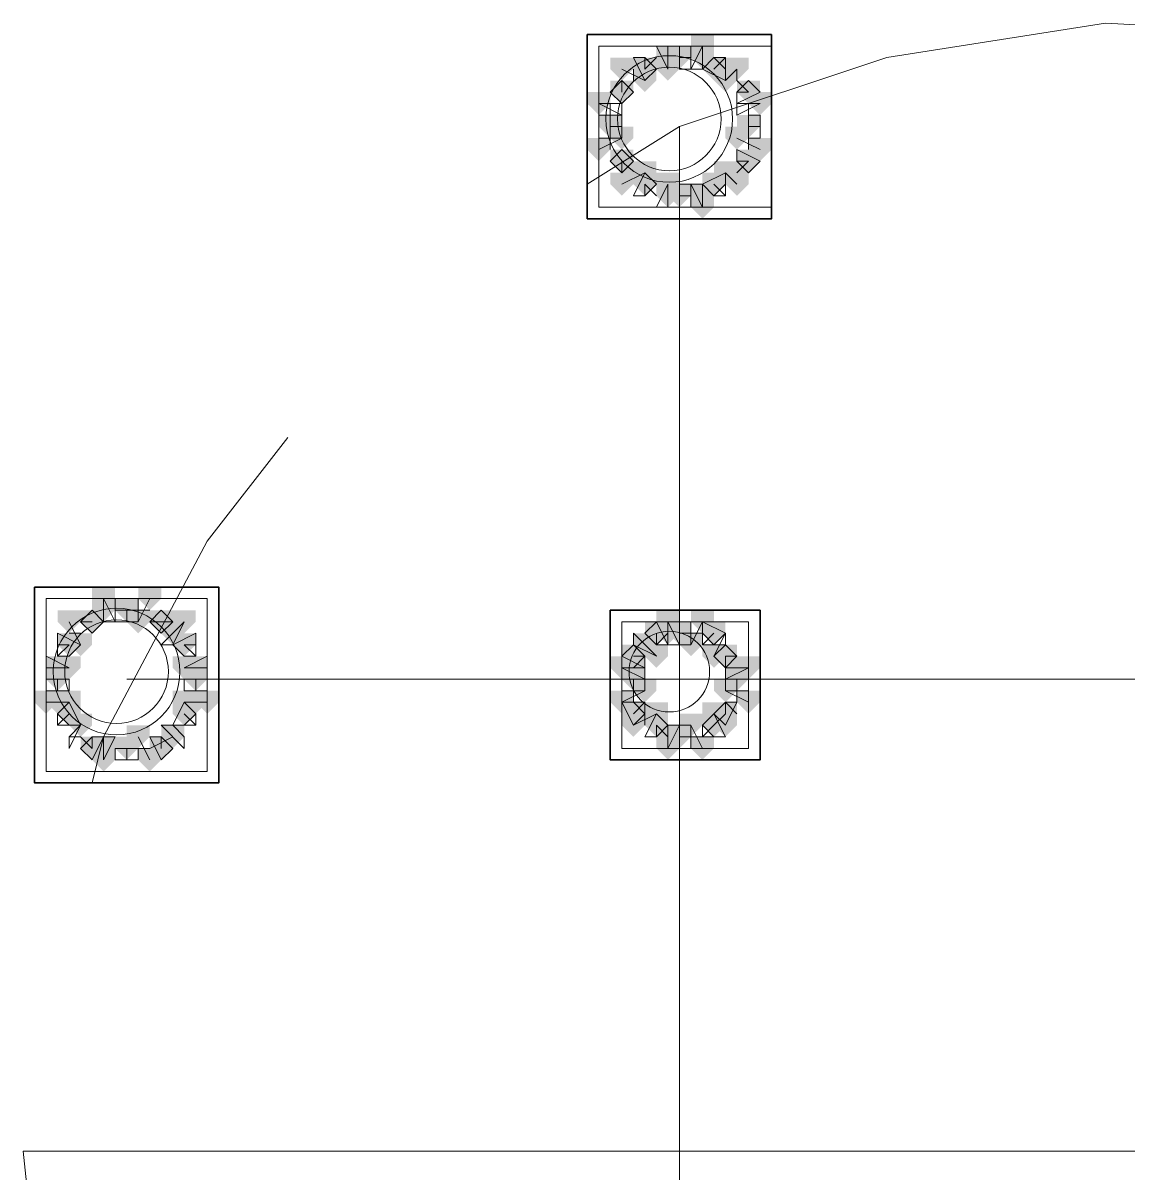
# Model space of a CAD drawing. Header units: millimetres. Extents: x 2315 to 4619, y 1334 to 1897.
# Drawn here: x 4054.02 to 4059.89, y 1554.59 to 1560.69 of the extents above; entities that cross this region are included whole.
import ezdxf

# ---------------------------------------------------------------- set-up
doc = ezdxf.new("R2010")
doc.units = ezdxf.units.MM
for name, color, linetype, true_color in [('PDF_10', 7, 'Continuous', 0x00b85c), ('PDF_AXIS', 7, 'Continuous', 0x00b85c), ('PDF_柱构件', 7, 'Continuous', 0x00b85c), ('PDF_转运站初步方案', 7, 'Continuous', 0x00b85c)]:
    doc.layers.add(name, color=color, linetype=linetype, true_color=true_color)
doc.layers.add('PDF_中心线层', color=1, linetype='Continuous')
doc.layers.add('PDF_粗实线层', color=7, linetype='Continuous')

msp = doc.modelspace()

# ---------------------------------------------------------------- hatches: boundary and pattern name
at = {"layer": 'PDF_10', "transparency": 33554559}
for points in [[(4057.5064, 1560.5703), (4057.4453, 1560.5703), (4057.4453, 1560.5093), (4057.5064, 1560.4482), (4057.5674, 1560.5093), (4057.5674, 1560.5703)], [(4057.5064, 1560.5703), (4057.4453, 1560.5703), (4057.4453, 1560.5093), (4057.5064, 1560.4482), (4057.5674, 1560.5093), (4057.5674, 1560.5703)], [(4057.3231, 1560.5093), (4057.262, 1560.5093), (4057.262, 1560.4482), (4057.3231, 1560.3871), (4057.3842, 1560.4482), (4057.3842, 1560.5093)], [(4057.3231, 1560.5093), (4057.262, 1560.5093), (4057.262, 1560.4482), (4057.3231, 1560.3871), (4057.3842, 1560.4482), (4057.3842, 1560.5093)], [(4057.6896, 1560.5093), (4057.6285, 1560.5093), (4057.6285, 1560.4482), (4057.6896, 1560.3871), (4057.7507, 1560.4482), (4057.7507, 1560.5093)], [(4057.6896, 1560.5093), (4057.6285, 1560.5093), (4057.6285, 1560.4482), (4057.6896, 1560.3871), (4057.7507, 1560.4482), (4057.7507, 1560.5093)], [(4057.201, 1560.3871), (4057.1399, 1560.3871), (4057.1399, 1560.326), (4057.201, 1560.2649), (4057.262, 1560.326), (4057.262, 1560.3871)], [(4057.201, 1560.3871), (4057.1399, 1560.3871), (4057.1399, 1560.326), (4057.201, 1560.2649), (4057.262, 1560.326), (4057.262, 1560.3871)], [(4057.201, 1560.3871), (4057.1399, 1560.3871), (4057.1399, 1560.326), (4057.201, 1560.2649), (4057.262, 1560.326), (4057.262, 1560.3871)], [(4057.8729, 1560.3871), (4057.8118, 1560.3871), (4057.8118, 1560.326), (4057.8729, 1560.2649), (4057.9339, 1560.326), (4057.9339, 1560.3871)], [(4057.8729, 1560.3871), (4057.8118, 1560.3871), (4057.8118, 1560.326), (4057.8729, 1560.2649), (4057.9339, 1560.326), (4057.9339, 1560.3871)], [(4057.1399, 1560.2039), (4057.0788, 1560.2039), (4057.0788, 1560.1428), (4057.1399, 1560.0817), (4057.201, 1560.1428), (4057.201, 1560.2039)], [(4057.1399, 1560.2039), (4057.0788, 1560.2039), (4057.0788, 1560.1428), (4057.1399, 1560.0817), (4057.201, 1560.1428), (4057.201, 1560.2039)], [(4057.8729, 1560.2039), (4057.8118, 1560.2039), (4057.8118, 1560.1428), (4057.8729, 1560.0817), (4057.9339, 1560.1428), (4057.9339, 1560.2039)], [(4057.8729, 1560.2039), (4057.8118, 1560.2039), (4057.8118, 1560.1428), (4057.8729, 1560.0817), (4057.9339, 1560.1428), (4057.9339, 1560.2039)], [(4057.201, 1560.0206), (4057.1399, 1560.0206), (4057.1399, 1559.9595), (4057.201, 1559.8985), (4057.262, 1559.9595), (4057.262, 1560.0206)], [(4057.201, 1560.0206), (4057.1399, 1560.0206), (4057.1399, 1559.9595), (4057.201, 1559.8985), (4057.262, 1559.9595), (4057.262, 1560.0206)], [(4057.201, 1560.0206), (4057.1399, 1560.0206), (4057.1399, 1559.9595), (4057.201, 1559.8985), (4057.262, 1559.9595), (4057.262, 1560.0206)], [(4057.8729, 1560.0206), (4057.8118, 1560.0206), (4057.8118, 1559.9595), (4057.8729, 1559.8985), (4057.9339, 1559.9595), (4057.9339, 1560.0206)], [(4057.8729, 1560.0206), (4057.8118, 1560.0206), (4057.8118, 1559.9595), (4057.8729, 1559.8985), (4057.9339, 1559.9595), (4057.9339, 1560.0206)], [(4057.3231, 1559.8985), (4057.262, 1559.8985), (4057.262, 1559.8374), (4057.3231, 1559.7763), (4057.3842, 1559.8374), (4057.3842, 1559.8985)], [(4057.3231, 1559.8985), (4057.262, 1559.8985), (4057.262, 1559.8374), (4057.3231, 1559.7763), (4057.3842, 1559.8374), (4057.3842, 1559.8985)], [(4057.6896, 1559.8985), (4057.6285, 1559.8985), (4057.6285, 1559.8374), (4057.6896, 1559.7763), (4057.7507, 1559.8374), (4057.7507, 1559.8985)], [(4057.6896, 1559.8985), (4057.6285, 1559.8985), (4057.6285, 1559.8374), (4057.6896, 1559.7763), (4057.7507, 1559.8374), (4057.7507, 1559.8985)], [(4057.5064, 1559.8374), (4057.4453, 1559.8374), (4057.4453, 1559.7763), (4057.5064, 1559.7152), (4057.5674, 1559.7763), (4057.5674, 1559.8374)], [(4057.5064, 1559.8374), (4057.4453, 1559.8374), (4057.4453, 1559.7763), (4057.5064, 1559.7152), (4057.5674, 1559.7763), (4057.5674, 1559.8374)], [(4054.5745, 1557.6385), (4054.5134, 1557.6385), (4054.5134, 1557.5774), (4054.5745, 1557.5163), (4054.6356, 1557.5774), (4054.6356, 1557.6385)], [(4054.5745, 1557.6385), (4054.5134, 1557.6385), (4054.5134, 1557.5774), (4054.5745, 1557.5163), (4054.6356, 1557.5774), (4054.6356, 1557.6385)], [(4054.3912, 1557.5774), (4054.3301, 1557.5774), (4054.3301, 1557.5163), (4054.3912, 1557.4552), (4054.4523, 1557.5163), (4054.4523, 1557.5774)], [(4054.3912, 1557.5774), (4054.3301, 1557.5774), (4054.3301, 1557.5163), (4054.3912, 1557.4552), (4054.4523, 1557.5163), (4054.4523, 1557.5774)], [(4054.3912, 1557.5774), (4054.3301, 1557.5774), (4054.3301, 1557.5163), (4054.3912, 1557.4552), (4054.4523, 1557.5163), (4054.4523, 1557.5774)], [(4054.7577, 1557.5774), (4054.6966, 1557.5774), (4054.6966, 1557.5163), (4054.7577, 1557.4552), (4054.8188, 1557.5163), (4054.8188, 1557.5774)], [(4054.7577, 1557.5774), (4054.6966, 1557.5774), (4054.6966, 1557.5163), (4054.7577, 1557.4552), (4054.8188, 1557.5163), (4054.8188, 1557.5774)], [(4054.7577, 1557.5774), (4054.6966, 1557.5774), (4054.6966, 1557.5163), (4054.7577, 1557.4552), (4054.8188, 1557.5163), (4054.8188, 1557.5774)], [(4057.3842, 1557.5163), (4057.3231, 1557.5163), (4057.3231, 1557.4552), (4057.3842, 1557.3941), (4057.4453, 1557.4552), (4057.4453, 1557.5163)], [(4057.3842, 1557.5163), (4057.3231, 1557.5163), (4057.3231, 1557.4552), (4057.3842, 1557.3941), (4057.4453, 1557.4552), (4057.4453, 1557.5163)], [(4057.5064, 1557.5163), (4057.4453, 1557.5163), (4057.4453, 1557.4552), (4057.5064, 1557.3941), (4057.5674, 1557.4552), (4057.5674, 1557.5163)], [(4057.5064, 1557.5163), (4057.4453, 1557.5163), (4057.4453, 1557.4552), (4057.5064, 1557.3941), (4057.5674, 1557.4552), (4057.5674, 1557.5163)], [(4057.6896, 1557.5163), (4057.6285, 1557.5163), (4057.6285, 1557.4552), (4057.6896, 1557.3941), (4057.7507, 1557.4552), (4057.7507, 1557.5163)], [(4057.6896, 1557.5163), (4057.6285, 1557.5163), (4057.6285, 1557.4552), (4057.6896, 1557.3941), (4057.7507, 1557.4552), (4057.7507, 1557.5163)], [(4054.2691, 1557.4552), (4054.208, 1557.4552), (4054.208, 1557.3941), (4054.2691, 1557.333), (4054.3301, 1557.3941), (4054.3301, 1557.4552)], [(4054.2691, 1557.4552), (4054.208, 1557.4552), (4054.208, 1557.3941), (4054.2691, 1557.333), (4054.3301, 1557.3941), (4054.3301, 1557.4552)], [(4054.8799, 1557.4552), (4054.8188, 1557.4552), (4054.8188, 1557.3941), (4054.8799, 1557.333), (4054.941, 1557.3941), (4054.941, 1557.4552)], [(4054.8799, 1557.4552), (4054.8188, 1557.4552), (4054.8188, 1557.3941), (4054.8799, 1557.333), (4054.941, 1557.3941), (4054.941, 1557.4552)], [(4057.262, 1557.3941), (4057.201, 1557.3941), (4057.201, 1557.333), (4057.262, 1557.272), (4057.3231, 1557.333), (4057.3231, 1557.3941)], [(4057.262, 1557.3941), (4057.201, 1557.3941), (4057.201, 1557.333), (4057.262, 1557.272), (4057.3231, 1557.333), (4057.3231, 1557.3941)], [(4057.7507, 1557.3941), (4057.6896, 1557.3941), (4057.6896, 1557.333), (4057.7507, 1557.272), (4057.8118, 1557.333), (4057.8118, 1557.3941)], [(4057.7507, 1557.3941), (4057.6896, 1557.3941), (4057.6896, 1557.333), (4057.7507, 1557.272), (4057.8118, 1557.333), (4057.8118, 1557.3941)], [(4054.208, 1557.272), (4054.1469, 1557.272), (4054.1469, 1557.2109), (4054.208, 1557.1498), (4054.2691, 1557.2109), (4054.2691, 1557.272)], [(4054.208, 1557.272), (4054.1469, 1557.272), (4054.1469, 1557.2109), (4054.208, 1557.1498), (4054.2691, 1557.2109), (4054.2691, 1557.272)], [(4054.941, 1557.272), (4054.8799, 1557.272), (4054.8799, 1557.2109), (4054.941, 1557.1498), (4055.002, 1557.2109), (4055.002, 1557.272)], [(4054.941, 1557.272), (4054.8799, 1557.272), (4054.8799, 1557.2109), (4054.941, 1557.1498), (4055.002, 1557.2109), (4055.002, 1557.272)], [(4054.941, 1557.272), (4054.8799, 1557.272), (4054.8799, 1557.2109), (4054.941, 1557.1498), (4055.002, 1557.2109), (4055.002, 1557.272)], [(4057.262, 1557.272), (4057.201, 1557.272), (4057.201, 1557.2109), (4057.262, 1557.1498), (4057.3231, 1557.2109), (4057.3231, 1557.272)], [(4057.262, 1557.272), (4057.201, 1557.272), (4057.201, 1557.2109), (4057.262, 1557.1498), (4057.3231, 1557.2109), (4057.3231, 1557.272)], [(4057.8118, 1557.272), (4057.7507, 1557.272), (4057.7507, 1557.2109), (4057.8118, 1557.1498), (4057.8729, 1557.2109), (4057.8729, 1557.272)], [(4057.8118, 1557.272), (4057.7507, 1557.272), (4057.7507, 1557.2109), (4057.8118, 1557.1498), (4057.8729, 1557.2109), (4057.8729, 1557.272)], [(4054.2691, 1557.0887), (4054.208, 1557.0887), (4054.208, 1557.0276), (4054.2691, 1556.9666), (4054.3301, 1557.0276), (4054.3301, 1557.0887)], [(4054.2691, 1557.0887), (4054.208, 1557.0887), (4054.208, 1557.0276), (4054.2691, 1556.9666), (4054.3301, 1557.0276), (4054.3301, 1557.0887)], [(4054.8799, 1557.0887), (4054.8188, 1557.0887), (4054.8188, 1557.0276), (4054.8799, 1556.9666), (4054.941, 1557.0276), (4054.941, 1557.0887)], [(4054.8799, 1557.0887), (4054.8188, 1557.0887), (4054.8188, 1557.0276), (4054.8799, 1556.9666), (4054.941, 1557.0276), (4054.941, 1557.0887)], [(4057.262, 1557.0887), (4057.201, 1557.0887), (4057.201, 1557.0276), (4057.262, 1556.9666), (4057.3231, 1557.0276), (4057.3231, 1557.0887)], [(4057.262, 1557.0887), (4057.201, 1557.0887), (4057.201, 1557.0276), (4057.262, 1556.9666), (4057.3231, 1557.0276), (4057.3231, 1557.0887)], [(4057.7507, 1557.0887), (4057.6896, 1557.0887), (4057.6896, 1557.0276), (4057.7507, 1556.9666), (4057.8118, 1557.0276), (4057.8118, 1557.0887)], [(4057.7507, 1557.0887), (4057.6896, 1557.0887), (4057.6896, 1557.0276), (4057.7507, 1556.9666), (4057.8118, 1557.0276), (4057.8118, 1557.0887)], [(4057.3842, 1557.0276), (4057.3231, 1557.0276), (4057.3231, 1556.9666), (4057.3842, 1556.9055), (4057.4453, 1556.9666), (4057.4453, 1557.0276)], [(4057.3842, 1557.0276), (4057.3231, 1557.0276), (4057.3231, 1556.9666), (4057.3842, 1556.9055), (4057.4453, 1556.9666), (4057.4453, 1557.0276)], [(4057.6896, 1557.0276), (4057.6285, 1557.0276), (4057.6285, 1556.9666), (4057.6896, 1556.9055), (4057.7507, 1556.9666), (4057.7507, 1557.0276)], [(4057.6896, 1557.0276), (4057.6285, 1557.0276), (4057.6285, 1556.9666), (4057.6896, 1556.9055), (4057.7507, 1556.9666), (4057.7507, 1557.0276)], [(4057.5064, 1556.9666), (4057.4453, 1556.9666), (4057.4453, 1556.9055), (4057.5064, 1556.8444), (4057.5674, 1556.9055), (4057.5674, 1556.9666)], [(4057.5064, 1556.9666), (4057.4453, 1556.9666), (4057.4453, 1556.9055), (4057.5064, 1556.8444), (4057.5674, 1556.9055), (4057.5674, 1556.9666)], [(4054.3912, 1556.9055), (4054.3301, 1556.9055), (4054.3301, 1556.8444), (4054.3912, 1556.7833), (4054.4523, 1556.8444), (4054.4523, 1556.9055)], [(4054.3912, 1556.9055), (4054.3301, 1556.9055), (4054.3301, 1556.8444), (4054.3912, 1556.7833), (4054.4523, 1556.8444), (4054.4523, 1556.9055)], [(4054.5745, 1556.9055), (4054.5134, 1556.9055), (4054.5134, 1556.8444), (4054.5745, 1556.7833), (4054.6356, 1556.8444), (4054.6356, 1556.9055)], [(4054.5745, 1556.9055), (4054.5134, 1556.9055), (4054.5134, 1556.8444), (4054.5745, 1556.7833), (4054.6356, 1556.8444), (4054.6356, 1556.9055)], [(4054.7577, 1556.9055), (4054.6966, 1556.9055), (4054.6966, 1556.8444), (4054.7577, 1556.7833), (4054.8188, 1556.8444), (4054.8188, 1556.9055)], [(4054.7577, 1556.9055), (4054.6966, 1556.9055), (4054.6966, 1556.8444), (4054.7577, 1556.7833), (4054.8188, 1556.8444), (4054.8188, 1556.9055)]]:
    msp.add_hatch(color=256, dxfattribs=at).paths.add_polyline_path(points)
at = {"layer": 'PDF_柱构件', "transparency": 33554559}
for points in [[(4057.6285, 1560.6314), (4057.5674, 1560.6314), (4057.5674, 1560.5703), (4057.6285, 1560.5093), (4057.6896, 1560.5703), (4057.6896, 1560.6314)], [(4057.4453, 1560.5703), (4057.3842, 1560.5703), (4057.3842, 1560.5093), (4057.4453, 1560.4482), (4057.5064, 1560.5093), (4057.5064, 1560.5703)], [(4057.6285, 1560.5703), (4057.5674, 1560.5703), (4057.5674, 1560.5093), (4057.6285, 1560.4482), (4057.6896, 1560.5093), (4057.6896, 1560.5703)], [(4057.201, 1560.5093), (4057.1399, 1560.5093), (4057.1399, 1560.4482), (4057.201, 1560.3871), (4057.262, 1560.4482), (4057.262, 1560.5093)], [(4057.4453, 1560.5093), (4057.3842, 1560.5093), (4057.3842, 1560.4482), (4057.4453, 1560.3871), (4057.5064, 1560.4482), (4057.5064, 1560.5093)], [(4057.8118, 1560.5093), (4057.7507, 1560.5093), (4057.7507, 1560.4482), (4057.8118, 1560.3871), (4057.8729, 1560.4482), (4057.8729, 1560.5093)], [(4057.3231, 1560.4482), (4057.262, 1560.4482), (4057.262, 1560.3871), (4057.3231, 1560.326), (4057.3842, 1560.3871), (4057.3842, 1560.4482)], [(4057.7507, 1560.4482), (4057.6896, 1560.4482), (4057.6896, 1560.3871), (4057.7507, 1560.326), (4057.8118, 1560.3871), (4057.8118, 1560.4482)], [(4057.0788, 1560.326), (4057.0177, 1560.326), (4057.0177, 1560.2649), (4057.0788, 1560.2039), (4057.1399, 1560.2649), (4057.1399, 1560.326)], [(4057.9339, 1560.326), (4057.8729, 1560.326), (4057.8729, 1560.2649), (4057.9339, 1560.2039), (4057.995, 1560.2649), (4057.995, 1560.326)], [(4057.201, 1560.1428), (4057.1399, 1560.1428), (4057.1399, 1560.0817), (4057.201, 1560.0206), (4057.262, 1560.0817), (4057.262, 1560.1428)], [(4057.8118, 1560.1428), (4057.7507, 1560.1428), (4057.7507, 1560.0817), (4057.8118, 1560.0206), (4057.8729, 1560.0817), (4057.8729, 1560.1428)], [(4057.0788, 1560.0817), (4057.0177, 1560.0817), (4057.0177, 1560.0206), (4057.0788, 1559.9595), (4057.1399, 1560.0206), (4057.1399, 1560.0817)], [(4057.9339, 1560.0817), (4057.8729, 1560.0817), (4057.8729, 1560.0206), (4057.9339, 1559.9595), (4057.995, 1560.0206), (4057.995, 1560.0817)], [(4057.262, 1559.9595), (4057.201, 1559.9595), (4057.201, 1559.8985), (4057.262, 1559.8374), (4057.3231, 1559.8985), (4057.3231, 1559.9595)], [(4057.3231, 1559.9595), (4057.262, 1559.9595), (4057.262, 1559.8985), (4057.3231, 1559.8374), (4057.3842, 1559.8985), (4057.3842, 1559.9595)], [(4057.7507, 1559.9595), (4057.6896, 1559.9595), (4057.6896, 1559.8985), (4057.7507, 1559.8374), (4057.8118, 1559.8985), (4057.8118, 1559.9595)], [(4057.8118, 1559.9595), (4057.7507, 1559.9595), (4057.7507, 1559.8985), (4057.8118, 1559.8374), (4057.8729, 1559.8985), (4057.8729, 1559.9595)], [(4057.201, 1559.8985), (4057.1399, 1559.8985), (4057.1399, 1559.8374), (4057.201, 1559.7763), (4057.262, 1559.8374), (4057.262, 1559.8985)], [(4057.4453, 1559.8985), (4057.3842, 1559.8985), (4057.3842, 1559.8374), (4057.4453, 1559.7763), (4057.5064, 1559.8374), (4057.5064, 1559.8985)], [(4057.8118, 1559.8985), (4057.7507, 1559.8985), (4057.7507, 1559.8374), (4057.8118, 1559.7763), (4057.8729, 1559.8374), (4057.8729, 1559.8985)], [(4057.4453, 1559.8374), (4057.3842, 1559.8374), (4057.3842, 1559.7763), (4057.4453, 1559.7152), (4057.5064, 1559.7763), (4057.5064, 1559.8374)], [(4057.6285, 1559.8374), (4057.5674, 1559.8374), (4057.5674, 1559.7763), (4057.6285, 1559.7152), (4057.6896, 1559.7763), (4057.6896, 1559.8374)], [(4057.6285, 1559.7763), (4057.5674, 1559.7763), (4057.5674, 1559.7152), (4057.6285, 1559.6541), (4057.6896, 1559.7152), (4057.6896, 1559.7763)], [(4054.4523, 1557.6995), (4054.3912, 1557.6995), (4054.3912, 1557.6385), (4054.4523, 1557.5774), (4054.5134, 1557.6385), (4054.5134, 1557.6995)], [(4054.6966, 1557.6995), (4054.6356, 1557.6995), (4054.6356, 1557.6385), (4054.6966, 1557.5774), (4054.7577, 1557.6385), (4054.7577, 1557.6995)], [(4054.4523, 1557.6385), (4054.3912, 1557.6385), (4054.3912, 1557.5774), (4054.4523, 1557.5163), (4054.5134, 1557.5774), (4054.5134, 1557.6385)], [(4054.2691, 1557.5774), (4054.208, 1557.5774), (4054.208, 1557.5163), (4054.2691, 1557.4552), (4054.3301, 1557.5163), (4054.3301, 1557.5774)], [(4054.6356, 1557.5774), (4054.5745, 1557.5774), (4054.5745, 1557.5163), (4054.6356, 1557.4552), (4054.6966, 1557.5163), (4054.6966, 1557.5774)], [(4054.8799, 1557.5774), (4054.8188, 1557.5774), (4054.8188, 1557.5163), (4054.8799, 1557.4552), (4054.941, 1557.5163), (4054.941, 1557.5774)], [(4057.4453, 1557.5774), (4057.3842, 1557.5774), (4057.3842, 1557.5163), (4057.4453, 1557.4552), (4057.5064, 1557.5163), (4057.5064, 1557.5774)], [(4057.6285, 1557.5774), (4057.5674, 1557.5774), (4057.5674, 1557.5163), (4057.6285, 1557.4552), (4057.6896, 1557.5163), (4057.6896, 1557.5774)], [(4054.8188, 1557.5163), (4054.7577, 1557.5163), (4054.7577, 1557.4552), (4054.8188, 1557.3941), (4054.8799, 1557.4552), (4054.8799, 1557.5163)], [(4057.4453, 1557.5163), (4057.3842, 1557.5163), (4057.3842, 1557.4552), (4057.4453, 1557.3941), (4057.5064, 1557.4552), (4057.5064, 1557.5163)], [(4054.3301, 1557.4552), (4054.2691, 1557.4552), (4054.2691, 1557.3941), (4054.3301, 1557.333), (4054.3912, 1557.3941), (4054.3912, 1557.4552)], [(4057.3231, 1557.4552), (4057.262, 1557.4552), (4057.262, 1557.3941), (4057.3231, 1557.333), (4057.3842, 1557.3941), (4057.3842, 1557.4552)], [(4057.5674, 1557.4552), (4057.5064, 1557.4552), (4057.5064, 1557.3941), (4057.5674, 1557.333), (4057.6285, 1557.3941), (4057.6285, 1557.4552)], [(4057.3842, 1557.3941), (4057.3231, 1557.3941), (4057.3231, 1557.333), (4057.3842, 1557.272), (4057.4453, 1557.333), (4057.4453, 1557.3941)], [(4057.6896, 1557.3941), (4057.6285, 1557.3941), (4057.6285, 1557.333), (4057.6896, 1557.272), (4057.7507, 1557.333), (4057.7507, 1557.3941)], [(4054.208, 1557.333), (4054.1469, 1557.333), (4054.1469, 1557.272), (4054.208, 1557.2109), (4054.2691, 1557.272), (4054.2691, 1557.333)], [(4054.2691, 1557.333), (4054.208, 1557.333), (4054.208, 1557.272), (4054.2691, 1557.2109), (4054.3301, 1557.272), (4054.3301, 1557.333)], [(4054.8799, 1557.333), (4054.8188, 1557.333), (4054.8188, 1557.272), (4054.8799, 1557.2109), (4054.941, 1557.272), (4054.941, 1557.333)], [(4054.941, 1557.333), (4054.8799, 1557.333), (4054.8799, 1557.272), (4054.941, 1557.2109), (4055.002, 1557.272), (4055.002, 1557.333)], [(4057.201, 1557.333), (4057.1399, 1557.333), (4057.1399, 1557.272), (4057.201, 1557.2109), (4057.262, 1557.272), (4057.262, 1557.333)], [(4057.262, 1557.333), (4057.201, 1557.333), (4057.201, 1557.272), (4057.262, 1557.2109), (4057.3231, 1557.272), (4057.3231, 1557.333)], [(4057.8118, 1557.333), (4057.7507, 1557.333), (4057.7507, 1557.272), (4057.8118, 1557.2109), (4057.8729, 1557.272), (4057.8729, 1557.333)], [(4057.8729, 1557.333), (4057.8118, 1557.333), (4057.8118, 1557.272), (4057.8729, 1557.2109), (4057.9339, 1557.272), (4057.9339, 1557.333)], [(4057.3231, 1557.2109), (4057.262, 1557.2109), (4057.262, 1557.1498), (4057.3231, 1557.0887), (4057.3842, 1557.1498), (4057.3842, 1557.2109)], [(4057.7507, 1557.2109), (4057.6896, 1557.2109), (4057.6896, 1557.1498), (4057.7507, 1557.0887), (4057.8118, 1557.1498), (4057.8118, 1557.2109)], [(4054.1469, 1557.1498), (4054.0858, 1557.1498), (4054.0858, 1557.0887), (4054.1469, 1557.0276), (4054.208, 1557.0887), (4054.208, 1557.1498)], [(4054.208, 1557.1498), (4054.1469, 1557.1498), (4054.1469, 1557.0887), (4054.208, 1557.0276), (4054.2691, 1557.0887), (4054.2691, 1557.1498)], [(4054.2691, 1557.1498), (4054.208, 1557.1498), (4054.208, 1557.0887), (4054.2691, 1557.0276), (4054.3301, 1557.0887), (4054.3301, 1557.1498)], [(4054.8799, 1557.1498), (4054.8188, 1557.1498), (4054.8188, 1557.0887), (4054.8799, 1557.0276), (4054.941, 1557.0887), (4054.941, 1557.1498)], [(4054.941, 1557.1498), (4054.8799, 1557.1498), (4054.8799, 1557.0887), (4054.941, 1557.0276), (4055.002, 1557.0887), (4055.002, 1557.1498)], [(4055.002, 1557.1498), (4054.941, 1557.1498), (4054.941, 1557.0887), (4055.002, 1557.0276), (4055.0631, 1557.0887), (4055.0631, 1557.1498)], [(4057.201, 1557.1498), (4057.1399, 1557.1498), (4057.1399, 1557.0887), (4057.201, 1557.0276), (4057.262, 1557.0887), (4057.262, 1557.1498)], [(4057.8729, 1557.1498), (4057.8118, 1557.1498), (4057.8118, 1557.0887), (4057.8729, 1557.0276), (4057.9339, 1557.0887), (4057.9339, 1557.1498)], [(4057.3842, 1557.0887), (4057.3231, 1557.0887), (4057.3231, 1557.0276), (4057.3842, 1556.9666), (4057.4453, 1557.0276), (4057.4453, 1557.0887)], [(4057.6896, 1557.0887), (4057.6285, 1557.0887), (4057.6285, 1557.0276), (4057.6896, 1556.9666), (4057.7507, 1557.0276), (4057.7507, 1557.0887)], [(4054.3301, 1557.0276), (4054.2691, 1557.0276), (4054.2691, 1556.9666), (4054.3301, 1556.9055), (4054.3912, 1556.9666), (4054.3912, 1557.0276)], [(4057.262, 1557.0276), (4057.201, 1557.0276), (4057.201, 1556.9666), (4057.262, 1556.9055), (4057.3231, 1556.9666), (4057.3231, 1557.0276)], [(4057.5674, 1557.0276), (4057.5064, 1557.0276), (4057.5064, 1556.9666), (4057.5674, 1556.9055), (4057.6285, 1556.9666), (4057.6285, 1557.0276)], [(4057.7507, 1557.0276), (4057.6896, 1557.0276), (4057.6896, 1556.9666), (4057.7507, 1556.9055), (4057.8118, 1556.9666), (4057.8118, 1557.0276)], [(4054.6356, 1556.9666), (4054.5745, 1556.9666), (4054.5745, 1556.9055), (4054.6356, 1556.8444), (4054.6966, 1556.9055), (4054.6966, 1556.9666)], [(4054.8188, 1556.9666), (4054.7577, 1556.9666), (4054.7577, 1556.9055), (4054.8188, 1556.8444), (4054.8799, 1556.9055), (4054.8799, 1556.9666)], [(4057.4453, 1556.9666), (4057.3842, 1556.9666), (4057.3842, 1556.9055), (4057.4453, 1556.8444), (4057.5064, 1556.9055), (4057.5064, 1556.9666)], [(4054.4523, 1556.9055), (4054.3912, 1556.9055), (4054.3912, 1556.8444), (4054.4523, 1556.7833), (4054.5134, 1556.8444), (4054.5134, 1556.9055)], [(4057.4453, 1556.9055), (4057.3842, 1556.9055), (4057.3842, 1556.8444), (4057.4453, 1556.7833), (4057.5064, 1556.8444), (4057.5064, 1556.9055)], [(4057.6285, 1556.9055), (4057.5674, 1556.9055), (4057.5674, 1556.8444), (4057.6285, 1556.7833), (4057.6896, 1556.8444), (4057.6896, 1556.9055)], [(4054.4523, 1556.8444), (4054.3912, 1556.8444), (4054.3912, 1556.7833), (4054.4523, 1556.7222), (4054.5134, 1556.7833), (4054.5134, 1556.8444)], [(4054.6966, 1556.8444), (4054.6356, 1556.8444), (4054.6356, 1556.7833), (4054.6966, 1556.7222), (4054.7577, 1556.7833), (4054.7577, 1556.8444)]]:
    msp.add_hatch(color=256, dxfattribs=at).paths.add_polyline_path(points)
at = {"layer": 'PDF_转运站初步方案', "transparency": 33554559}
for points in [[(4057.5064, 1560.5703), (4057.4453, 1560.5703), (4057.4453, 1560.5093), (4057.5064, 1560.4482), (4057.5674, 1560.5093), (4057.5674, 1560.5703)], [(4057.5064, 1560.5703), (4057.4453, 1560.5703), (4057.4453, 1560.5093), (4057.5064, 1560.4482), (4057.5674, 1560.5093), (4057.5674, 1560.5703)], [(4057.3231, 1560.5093), (4057.262, 1560.5093), (4057.262, 1560.4482), (4057.3231, 1560.3871), (4057.3842, 1560.4482), (4057.3842, 1560.5093)], [(4057.3231, 1560.5093), (4057.262, 1560.5093), (4057.262, 1560.4482), (4057.3231, 1560.3871), (4057.3842, 1560.4482), (4057.3842, 1560.5093)], [(4057.6896, 1560.5093), (4057.6285, 1560.5093), (4057.6285, 1560.4482), (4057.6896, 1560.3871), (4057.7507, 1560.4482), (4057.7507, 1560.5093)], [(4057.6896, 1560.5093), (4057.6285, 1560.5093), (4057.6285, 1560.4482), (4057.6896, 1560.3871), (4057.7507, 1560.4482), (4057.7507, 1560.5093)], [(4057.201, 1560.3871), (4057.1399, 1560.3871), (4057.1399, 1560.326), (4057.201, 1560.2649), (4057.262, 1560.326), (4057.262, 1560.3871)], [(4057.201, 1560.3871), (4057.1399, 1560.3871), (4057.1399, 1560.326), (4057.201, 1560.2649), (4057.262, 1560.326), (4057.262, 1560.3871)], [(4057.8729, 1560.3871), (4057.8118, 1560.3871), (4057.8118, 1560.326), (4057.8729, 1560.2649), (4057.9339, 1560.326), (4057.9339, 1560.3871)], [(4057.8729, 1560.3871), (4057.8118, 1560.3871), (4057.8118, 1560.326), (4057.8729, 1560.2649), (4057.9339, 1560.326), (4057.9339, 1560.3871)], [(4057.1399, 1560.2039), (4057.0788, 1560.2039), (4057.0788, 1560.1428), (4057.1399, 1560.0817), (4057.201, 1560.1428), (4057.201, 1560.2039)], [(4057.1399, 1560.2039), (4057.0788, 1560.2039), (4057.0788, 1560.1428), (4057.1399, 1560.0817), (4057.201, 1560.1428), (4057.201, 1560.2039)], [(4057.8729, 1560.2039), (4057.8118, 1560.2039), (4057.8118, 1560.1428), (4057.8729, 1560.0817), (4057.9339, 1560.1428), (4057.9339, 1560.2039)], [(4057.8729, 1560.2039), (4057.8118, 1560.2039), (4057.8118, 1560.1428), (4057.8729, 1560.0817), (4057.9339, 1560.1428), (4057.9339, 1560.2039)], [(4057.201, 1560.0206), (4057.1399, 1560.0206), (4057.1399, 1559.9595), (4057.201, 1559.8985), (4057.262, 1559.9595), (4057.262, 1560.0206)], [(4057.201, 1560.0206), (4057.1399, 1560.0206), (4057.1399, 1559.9595), (4057.201, 1559.8985), (4057.262, 1559.9595), (4057.262, 1560.0206)], [(4057.8729, 1560.0206), (4057.8118, 1560.0206), (4057.8118, 1559.9595), (4057.8729, 1559.8985), (4057.9339, 1559.9595), (4057.9339, 1560.0206)], [(4057.8729, 1560.0206), (4057.8118, 1560.0206), (4057.8118, 1559.9595), (4057.8729, 1559.8985), (4057.9339, 1559.9595), (4057.9339, 1560.0206)], [(4057.3231, 1559.8985), (4057.262, 1559.8985), (4057.262, 1559.8374), (4057.3231, 1559.7763), (4057.3842, 1559.8374), (4057.3842, 1559.8985)], [(4057.3231, 1559.8985), (4057.262, 1559.8985), (4057.262, 1559.8374), (4057.3231, 1559.7763), (4057.3842, 1559.8374), (4057.3842, 1559.8985)], [(4057.6896, 1559.8985), (4057.6285, 1559.8985), (4057.6285, 1559.8374), (4057.6896, 1559.7763), (4057.7507, 1559.8374), (4057.7507, 1559.8985)], [(4057.6896, 1559.8985), (4057.6285, 1559.8985), (4057.6285, 1559.8374), (4057.6896, 1559.7763), (4057.7507, 1559.8374), (4057.7507, 1559.8985)], [(4057.5064, 1559.8374), (4057.4453, 1559.8374), (4057.4453, 1559.7763), (4057.5064, 1559.7152), (4057.5674, 1559.7763), (4057.5674, 1559.8374)], [(4057.5064, 1559.8374), (4057.4453, 1559.8374), (4057.4453, 1559.7763), (4057.5064, 1559.7152), (4057.5674, 1559.7763), (4057.5674, 1559.8374)], [(4054.5745, 1557.6385), (4054.5134, 1557.6385), (4054.5134, 1557.5774), (4054.5745, 1557.5163), (4054.6356, 1557.5774), (4054.6356, 1557.6385)], [(4054.5745, 1557.6385), (4054.5134, 1557.6385), (4054.5134, 1557.5774), (4054.5745, 1557.5163), (4054.6356, 1557.5774), (4054.6356, 1557.6385)], [(4054.3912, 1557.5774), (4054.3301, 1557.5774), (4054.3301, 1557.5163), (4054.3912, 1557.4552), (4054.4523, 1557.5163), (4054.4523, 1557.5774)], [(4054.3912, 1557.5774), (4054.3301, 1557.5774), (4054.3301, 1557.5163), (4054.3912, 1557.4552), (4054.4523, 1557.5163), (4054.4523, 1557.5774)], [(4054.7577, 1557.5774), (4054.6966, 1557.5774), (4054.6966, 1557.5163), (4054.7577, 1557.4552), (4054.8188, 1557.5163), (4054.8188, 1557.5774)], [(4054.7577, 1557.5774), (4054.6966, 1557.5774), (4054.6966, 1557.5163), (4054.7577, 1557.4552), (4054.8188, 1557.5163), (4054.8188, 1557.5774)], [(4057.3842, 1557.5163), (4057.3231, 1557.5163), (4057.3231, 1557.4552), (4057.3842, 1557.3941), (4057.4453, 1557.4552), (4057.4453, 1557.5163)], [(4057.3842, 1557.5163), (4057.3231, 1557.5163), (4057.3231, 1557.4552), (4057.3842, 1557.3941), (4057.4453, 1557.4552), (4057.4453, 1557.5163)], [(4057.5064, 1557.5163), (4057.4453, 1557.5163), (4057.4453, 1557.4552), (4057.5064, 1557.3941), (4057.5674, 1557.4552), (4057.5674, 1557.5163)], [(4057.5064, 1557.5163), (4057.4453, 1557.5163), (4057.4453, 1557.4552), (4057.5064, 1557.3941), (4057.5674, 1557.4552), (4057.5674, 1557.5163)], [(4057.6896, 1557.5163), (4057.6285, 1557.5163), (4057.6285, 1557.4552), (4057.6896, 1557.3941), (4057.7507, 1557.4552), (4057.7507, 1557.5163)], [(4057.6896, 1557.5163), (4057.6285, 1557.5163), (4057.6285, 1557.4552), (4057.6896, 1557.3941), (4057.7507, 1557.4552), (4057.7507, 1557.5163)], [(4054.2691, 1557.4552), (4054.208, 1557.4552), (4054.208, 1557.3941), (4054.2691, 1557.333), (4054.3301, 1557.3941), (4054.3301, 1557.4552)], [(4054.2691, 1557.4552), (4054.208, 1557.4552), (4054.208, 1557.3941), (4054.2691, 1557.333), (4054.3301, 1557.3941), (4054.3301, 1557.4552)], [(4054.8799, 1557.4552), (4054.8188, 1557.4552), (4054.8188, 1557.3941), (4054.8799, 1557.333), (4054.941, 1557.3941), (4054.941, 1557.4552)], [(4054.8799, 1557.4552), (4054.8188, 1557.4552), (4054.8188, 1557.3941), (4054.8799, 1557.333), (4054.941, 1557.3941), (4054.941, 1557.4552)], [(4057.262, 1557.3941), (4057.201, 1557.3941), (4057.201, 1557.333), (4057.262, 1557.272), (4057.3231, 1557.333), (4057.3231, 1557.3941)], [(4057.262, 1557.3941), (4057.201, 1557.3941), (4057.201, 1557.333), (4057.262, 1557.272), (4057.3231, 1557.333), (4057.3231, 1557.3941)], [(4057.7507, 1557.3941), (4057.6896, 1557.3941), (4057.6896, 1557.333), (4057.7507, 1557.272), (4057.8118, 1557.333), (4057.8118, 1557.3941)], [(4057.7507, 1557.3941), (4057.6896, 1557.3941), (4057.6896, 1557.333), (4057.7507, 1557.272), (4057.8118, 1557.333), (4057.8118, 1557.3941)], [(4054.208, 1557.272), (4054.1469, 1557.272), (4054.1469, 1557.2109), (4054.208, 1557.1498), (4054.2691, 1557.2109), (4054.2691, 1557.272)], [(4054.208, 1557.272), (4054.1469, 1557.272), (4054.1469, 1557.2109), (4054.208, 1557.1498), (4054.2691, 1557.2109), (4054.2691, 1557.272)], [(4054.941, 1557.272), (4054.8799, 1557.272), (4054.8799, 1557.2109), (4054.941, 1557.1498), (4055.002, 1557.2109), (4055.002, 1557.272)], [(4054.941, 1557.272), (4054.8799, 1557.272), (4054.8799, 1557.2109), (4054.941, 1557.1498), (4055.002, 1557.2109), (4055.002, 1557.272)], [(4057.262, 1557.272), (4057.201, 1557.272), (4057.201, 1557.2109), (4057.262, 1557.1498), (4057.3231, 1557.2109), (4057.3231, 1557.272)], [(4057.262, 1557.272), (4057.201, 1557.272), (4057.201, 1557.2109), (4057.262, 1557.1498), (4057.3231, 1557.2109), (4057.3231, 1557.272)], [(4057.8118, 1557.272), (4057.7507, 1557.272), (4057.7507, 1557.2109), (4057.8118, 1557.1498), (4057.8729, 1557.2109), (4057.8729, 1557.272)], [(4057.8118, 1557.272), (4057.7507, 1557.272), (4057.7507, 1557.2109), (4057.8118, 1557.1498), (4057.8729, 1557.2109), (4057.8729, 1557.272)], [(4054.2691, 1557.0887), (4054.208, 1557.0887), (4054.208, 1557.0276), (4054.2691, 1556.9666), (4054.3301, 1557.0276), (4054.3301, 1557.0887)], [(4054.2691, 1557.0887), (4054.208, 1557.0887), (4054.208, 1557.0276), (4054.2691, 1556.9666), (4054.3301, 1557.0276), (4054.3301, 1557.0887)], [(4054.8799, 1557.0887), (4054.8188, 1557.0887), (4054.8188, 1557.0276), (4054.8799, 1556.9666), (4054.941, 1557.0276), (4054.941, 1557.0887)], [(4054.8799, 1557.0887), (4054.8188, 1557.0887), (4054.8188, 1557.0276), (4054.8799, 1556.9666), (4054.941, 1557.0276), (4054.941, 1557.0887)], [(4057.262, 1557.0887), (4057.201, 1557.0887), (4057.201, 1557.0276), (4057.262, 1556.9666), (4057.3231, 1557.0276), (4057.3231, 1557.0887)], [(4057.262, 1557.0887), (4057.201, 1557.0887), (4057.201, 1557.0276), (4057.262, 1556.9666), (4057.3231, 1557.0276), (4057.3231, 1557.0887)], [(4057.7507, 1557.0887), (4057.6896, 1557.0887), (4057.6896, 1557.0276), (4057.7507, 1556.9666), (4057.8118, 1557.0276), (4057.8118, 1557.0887)], [(4057.7507, 1557.0887), (4057.6896, 1557.0887), (4057.6896, 1557.0276), (4057.7507, 1556.9666), (4057.8118, 1557.0276), (4057.8118, 1557.0887)], [(4057.3842, 1557.0276), (4057.3231, 1557.0276), (4057.3231, 1556.9666), (4057.3842, 1556.9055), (4057.4453, 1556.9666), (4057.4453, 1557.0276)], [(4057.3842, 1557.0276), (4057.3231, 1557.0276), (4057.3231, 1556.9666), (4057.3842, 1556.9055), (4057.4453, 1556.9666), (4057.4453, 1557.0276)], [(4057.6896, 1557.0276), (4057.6285, 1557.0276), (4057.6285, 1556.9666), (4057.6896, 1556.9055), (4057.7507, 1556.9666), (4057.7507, 1557.0276)], [(4057.6896, 1557.0276), (4057.6285, 1557.0276), (4057.6285, 1556.9666), (4057.6896, 1556.9055), (4057.7507, 1556.9666), (4057.7507, 1557.0276)], [(4057.5064, 1556.9666), (4057.4453, 1556.9666), (4057.4453, 1556.9055), (4057.5064, 1556.8444), (4057.5674, 1556.9055), (4057.5674, 1556.9666)], [(4057.5064, 1556.9666), (4057.4453, 1556.9666), (4057.4453, 1556.9055), (4057.5064, 1556.8444), (4057.5674, 1556.9055), (4057.5674, 1556.9666)], [(4054.3912, 1556.9055), (4054.3301, 1556.9055), (4054.3301, 1556.8444), (4054.3912, 1556.7833), (4054.4523, 1556.8444), (4054.4523, 1556.9055)], [(4054.3912, 1556.9055), (4054.3301, 1556.9055), (4054.3301, 1556.8444), (4054.3912, 1556.7833), (4054.4523, 1556.8444), (4054.4523, 1556.9055)], [(4054.5745, 1556.9055), (4054.5134, 1556.9055), (4054.5134, 1556.8444), (4054.5745, 1556.7833), (4054.6356, 1556.8444), (4054.6356, 1556.9055)], [(4054.5745, 1556.9055), (4054.5134, 1556.9055), (4054.5134, 1556.8444), (4054.5745, 1556.7833), (4054.6356, 1556.8444), (4054.6356, 1556.9055)], [(4054.7577, 1556.9055), (4054.6966, 1556.9055), (4054.6966, 1556.8444), (4054.7577, 1556.7833), (4054.8188, 1556.8444), (4054.8188, 1556.9055)], [(4054.7577, 1556.9055), (4054.6966, 1556.9055), (4054.6966, 1556.8444), (4054.7577, 1556.7833), (4054.8188, 1556.8444), (4054.8188, 1556.9055)]]:
    msp.add_hatch(color=256, dxfattribs=at).paths.add_polyline_path(points)

# ---------------------------------------------------------------- linework, layer by layer
at = {"layer": 'PDF_10', "lineweight": 18}
for points in [[(4057.5674, 1560.5093), (4057.5064, 1560.5093), (4057.5064, 1560.5703)], [(4057.3842, 1560.5093), (4057.3231, 1560.4482), (4057.3231, 1560.5093)], [(4057.7507, 1560.4482), (4057.6896, 1560.5093)], [(4057.6896, 1560.4482), (4057.7507, 1560.5093)], [(4057.201, 1560.3871), (4057.201, 1560.326)], [(4057.8118, 1560.326), (4057.8729, 1560.326), (4057.8118, 1560.3871)], [(4057.1399, 1560.2039), (4057.1399, 1560.0817)], [(4057.8729, 1560.0817), (4057.8729, 1560.2039)], [(4057.201, 1560.1428), (4057.1399, 1560.1428)], [(4057.8729, 1560.1428), (4057.9339, 1560.1428)], [(4057.201, 1559.9595), (4057.201, 1559.8985)], [(4057.8118, 1559.8985), (4057.8729, 1559.9595), (4057.8118, 1559.9595)], [(4057.3231, 1559.7763), (4057.3231, 1559.8374), (4057.3842, 1559.7763)], [(4057.6896, 1559.7763), (4057.7507, 1559.8374)], [(4057.6896, 1559.8374), (4057.7507, 1559.7763)], [(4057.5064, 1559.7152), (4057.5064, 1559.7763), (4057.5674, 1559.7763)], [(4054.5134, 1557.5774), (4054.6356, 1557.5774)], [(4054.5745, 1557.5163), (4054.5745, 1557.5774)], [(4054.3301, 1557.5163), (4054.3912, 1557.5163)], [(4054.6966, 1557.5163), (4054.8188, 1557.5163)], [(4057.5064, 1557.5163), (4057.5064, 1557.4552), (4057.5674, 1557.4552)], [(4057.3842, 1557.4552), (4057.3842, 1557.3941), (4057.4453, 1557.4552)], [(4057.6285, 1557.4552), (4057.6896, 1557.3941)], [(4057.6285, 1557.3941), (4057.6896, 1557.4552)], [(4054.208, 1557.333), (4054.2691, 1557.3941), (4054.208, 1557.3941)], [(4054.941, 1557.3941), (4054.8799, 1557.3941), (4054.941, 1557.333)], [(4057.262, 1557.272), (4057.3231, 1557.333), (4057.262, 1557.333)], [(4057.8118, 1557.333), (4057.7507, 1557.333), (4057.7507, 1557.272)], [(4054.208, 1557.1498), (4054.208, 1557.2109), (4054.1469, 1557.2109)], [(4054.941, 1557.2109), (4054.941, 1557.1498)], [(4057.262, 1557.1498), (4057.262, 1557.2109), (4057.201, 1557.2109)], [(4057.7507, 1557.2109), (4057.8118, 1557.2109), (4057.8118, 1557.1498)], [(4057.3231, 1557.0276), (4057.262, 1557.0887)], [(4057.3231, 1557.0887), (4057.262, 1557.0276)], [(4057.8118, 1557.0276), (4057.7507, 1557.0887), (4057.7507, 1557.0276)], [(4054.2691, 1556.9666), (4054.208, 1557.0276)], [(4054.2691, 1557.0276), (4054.208, 1556.9666)], [(4054.941, 1557.0276), (4054.8799, 1556.9666)], [(4054.8799, 1557.0276), (4054.941, 1556.9666)], [(4057.4453, 1556.9055), (4057.3842, 1556.9666), (4057.3842, 1556.9055)], [(4057.5674, 1556.9055), (4057.5064, 1556.9055), (4057.5064, 1556.9666)], [(4057.6896, 1556.9666), (4057.6285, 1556.9055)], [(4057.6285, 1556.9666), (4057.6896, 1556.9055)], [(4054.3912, 1556.9055), (4054.3912, 1556.8444), (4054.3301, 1556.9055)], [(4054.8188, 1556.9055), (4054.6966, 1556.8444)], [(4054.7577, 1556.9055), (4054.7577, 1556.8444)], [(4054.6356, 1556.8444), (4054.5134, 1556.8444)], [(4054.5745, 1556.8444), (4054.5745, 1556.7833)]]:
    msp.add_lwpolyline(points, dxfattribs=at)
at = {"layer": 'PDF_AXIS', "lineweight": 18}
for points in [[(4057.995, 1560.5703), (4057.995, 1559.7152), (4057.0788, 1559.7152), (4057.0788, 1560.5703)], [(4054.1469, 1557.6385), (4054.1469, 1556.7222), (4055.002, 1556.7222), (4055.002, 1557.6385)], [(4057.201, 1557.5163), (4057.201, 1556.8444), (4057.8729, 1556.8444), (4057.8729, 1557.5163)]]:
    msp.add_lwpolyline(points, close=True, dxfattribs=at)
at = {"layer": 'PDF_中心线层', "color": 112, "lineweight": 18, "true_color": 0x00b85c}
for points in [[(4065.9966, 1554.7066), (4065.9966, 1555.2563), (4065.7523, 1556.3557), (4065.3858, 1557.4552), (4064.7139, 1558.3714), (4063.981, 1559.2266), (4063.0037, 1559.8985), (4061.9653, 1560.3871), (4060.8658, 1560.6314), (4059.7664, 1560.6925), (4058.6058, 1560.5093), (4057.5064, 1560.1428), (4057.0177, 1559.8374)], [(4057.5064, 1549.2093), (4057.5064, 1560.1428)], [(4055.4296, 1558.4936), (4055.002, 1557.9439), (4054.4523, 1556.9055), (4054.3912, 1556.6612)], [(4065.508, 1557.2109), (4054.5745, 1557.2109)], [(4054.0247, 1554.7066), (4054.1469, 1553.546), (4054.4523, 1552.4466), (4055.002, 1551.4693), (4055.6739, 1550.553), (4056.5291, 1549.8201), (4057.5064, 1549.2093), (4058.6058, 1548.8428), (4059.7664, 1548.7206), (4060.8658, 1548.7206), (4061.9653, 1549.026), (4063.0037, 1549.5147), (4063.0647, 1549.5147)], [(4054.0247, 1554.7066), (4065.9966, 1554.7066), (4054.0247, 1554.7066)]]:
    msp.add_lwpolyline(points, dxfattribs=at)
at = {"layer": 'PDF_柱构件', "lineweight": 18}
for points in [[(4057.4453, 1560.5703), (4057.4453, 1560.4482), (4057.3842, 1560.5703)], [(4057.5674, 1560.4482), (4057.5064, 1560.4482), (4057.5064, 1560.5703), (4057.5674, 1560.5703)], [(4057.6285, 1560.5703), (4057.6285, 1560.4482), (4057.5674, 1560.4482)], [(4057.3842, 1560.4482), (4057.3231, 1560.3871), (4057.262, 1560.5093), (4057.3231, 1560.5093)], [(4057.7507, 1560.3871), (4057.6285, 1560.4482), (4057.6896, 1560.5093), (4057.7507, 1560.5093)], [(4057.201, 1560.4482), (4057.3231, 1560.3871)], [(4057.8118, 1560.4482), (4057.7507, 1560.3871)], [(4057.262, 1560.326), (4057.201, 1560.2649), (4057.1399, 1560.326), (4057.201, 1560.3871)], [(4057.8118, 1560.2649), (4057.8118, 1560.326), (4057.8729, 1560.3871), (4057.9339, 1560.326)], [(4057.0788, 1560.2649), (4057.201, 1560.2649), (4057.201, 1560.2039)], [(4057.9339, 1560.2649), (4057.8118, 1560.2039), (4057.8118, 1560.2649)], [(4057.201, 1560.2039), (4057.201, 1560.0817), (4057.0788, 1560.0817), (4057.0788, 1560.2039)], [(4057.8729, 1560.0817), (4057.8729, 1560.2039), (4057.9339, 1560.2039), (4057.9339, 1560.0817)], [(4057.0788, 1560.0206), (4057.201, 1560.0817)], [(4057.9339, 1560.0206), (4057.8118, 1560.0817)], [(4057.201, 1560.0206), (4057.262, 1559.9595), (4057.201, 1559.8985), (4057.1399, 1559.9595)], [(4057.8118, 1559.9595), (4057.8118, 1560.0206), (4057.9339, 1559.9595), (4057.8729, 1559.8985)], [(4057.201, 1559.8374), (4057.3231, 1559.8985)], [(4057.3231, 1559.8985), (4057.3842, 1559.8374), (4057.3231, 1559.7763), (4057.262, 1559.7763)], [(4057.6285, 1559.8374), (4057.7507, 1559.8985), (4057.7507, 1559.7763), (4057.6896, 1559.7763)], [(4057.8118, 1559.8374), (4057.7507, 1559.8985)], [(4057.3842, 1559.7152), (4057.4453, 1559.8374), (4057.4453, 1559.7152)], [(4057.5064, 1559.8374), (4057.5674, 1559.8374), (4057.5674, 1559.7152), (4057.5064, 1559.7152)], [(4057.6285, 1559.7152), (4057.5674, 1559.8374), (4057.6285, 1559.8374)], [(4054.4523, 1557.6385), (4054.4523, 1557.5163), (4054.5134, 1557.5163)], [(4054.5134, 1557.5163), (4054.6356, 1557.5163), (4054.6356, 1557.6385), (4054.5134, 1557.6385)], [(4054.6966, 1557.6385), (4054.6356, 1557.5163)], [(4054.3912, 1557.4552), (4054.4523, 1557.5163), (4054.3912, 1557.5774), (4054.3301, 1557.5163)], [(4054.6966, 1557.5163), (4054.7577, 1557.4552), (4054.8188, 1557.5163), (4054.7577, 1557.5774)], [(4054.2691, 1557.5163), (4054.3301, 1557.3941)], [(4054.8799, 1557.5163), (4054.7577, 1557.3941), (4054.8188, 1557.3941)], [(4057.3842, 1557.3941), (4057.4453, 1557.3941), (4057.3842, 1557.5163), (4057.3231, 1557.4552)], [(4057.4453, 1557.5163), (4057.4453, 1557.3941), (4057.5064, 1557.3941)], [(4057.5064, 1557.3941), (4057.5674, 1557.3941), (4057.5674, 1557.5163), (4057.5064, 1557.5163)], [(4057.6285, 1557.5163), (4057.5674, 1557.3941)], [(4057.6285, 1557.3941), (4057.6896, 1557.3941), (4057.7507, 1557.4552), (4057.6285, 1557.5163)], [(4054.2691, 1557.333), (4054.3301, 1557.3941), (4054.208, 1557.4552), (4054.208, 1557.333)], [(4054.8188, 1557.3941), (4054.8799, 1557.333), (4054.941, 1557.333), (4054.941, 1557.4552)], [(4057.262, 1557.3941), (4057.3842, 1557.333), (4057.262, 1557.4552)], [(4057.7507, 1557.4552), (4057.6896, 1557.333), (4057.7507, 1557.3941)], [(4057.3231, 1557.272), (4057.3231, 1557.333), (4057.262, 1557.3941), (4057.201, 1557.333)], [(4057.6896, 1557.333), (4057.7507, 1557.272), (4057.8118, 1557.333), (4057.7507, 1557.3941)], [(4054.1469, 1557.272), (4054.2691, 1557.272), (4054.1469, 1557.333)], [(4055.002, 1557.333), (4054.8799, 1557.272), (4055.002, 1557.272)], [(4057.201, 1557.272), (4057.3231, 1557.2109), (4057.3231, 1557.272)], [(4057.8729, 1557.272), (4057.7507, 1557.272), (4057.7507, 1557.2109)], [(4054.2691, 1557.1498), (4054.2691, 1557.2109), (4054.1469, 1557.2109), (4054.1469, 1557.1498)], [(4054.8799, 1557.2109), (4054.8799, 1557.1498), (4055.002, 1557.1498), (4055.002, 1557.2109)], [(4057.3231, 1557.1498), (4057.3231, 1557.2109), (4057.201, 1557.2109), (4057.201, 1557.1498)], [(4057.7507, 1557.2109), (4057.7507, 1557.1498), (4057.8729, 1557.1498), (4057.8729, 1557.2109)], [(4057.201, 1557.0887), (4057.3231, 1557.1498)], [(4057.8729, 1557.0887), (4057.7507, 1557.1498)], [(4054.1469, 1557.0887), (4054.2691, 1557.0887)], [(4054.3301, 1556.9666), (4054.2691, 1557.0887), (4054.208, 1557.0276), (4054.208, 1556.9666)], [(4054.8799, 1557.0887), (4054.8188, 1556.9666), (4054.941, 1556.9666), (4054.941, 1557.0276)], [(4055.002, 1557.0887), (4054.8799, 1557.0887)], [(4057.3231, 1557.0276), (4057.3231, 1557.0887), (4057.201, 1557.0887), (4057.262, 1556.9666)], [(4057.7507, 1557.0887), (4057.6896, 1557.0276), (4057.7507, 1556.9666), (4057.8118, 1557.0887)], [(4057.262, 1556.9666), (4057.3842, 1557.0276)], [(4057.4453, 1556.9666), (4057.3842, 1557.0276), (4057.3231, 1556.9055), (4057.3842, 1556.9055)], [(4057.6896, 1557.0276), (4057.6285, 1556.9666), (4057.6285, 1556.9055), (4057.7507, 1556.9055)], [(4057.7507, 1556.9666), (4057.6896, 1557.0276)], [(4054.2691, 1556.8444), (4054.3301, 1556.9666), (4054.2691, 1556.9055)], [(4054.8799, 1556.9055), (4054.8188, 1556.9666), (4054.7577, 1556.9666), (4054.8799, 1556.8444)], [(4057.4453, 1556.8444), (4057.5064, 1556.9666), (4057.4453, 1556.9666)], [(4057.5674, 1556.9666), (4057.5064, 1556.9666), (4057.5064, 1556.8444), (4057.5674, 1556.8444)], [(4057.6285, 1556.8444), (4057.5674, 1556.9666)], [(4054.4523, 1556.9055), (4054.3912, 1556.9055), (4054.3301, 1556.8444), (4054.3912, 1556.7833)], [(4054.4523, 1556.7833), (4054.5134, 1556.9055), (4054.4523, 1556.9055)], [(4054.6966, 1556.7833), (4054.6356, 1556.9055)], [(4054.7577, 1556.9055), (4054.6966, 1556.9055), (4054.7577, 1556.7833), (4054.8188, 1556.8444)], [(4054.6356, 1556.8444), (4054.5134, 1556.8444), (4054.5134, 1556.7833), (4054.6356, 1556.7833)]]:
    msp.add_lwpolyline(points, close=True, dxfattribs=at)
for points in [[(4057.262, 1560.4482), (4057.262, 1560.3871)], [(4057.8118, 1560.3871), (4057.8118, 1560.4482)], [(4057.1399, 1560.2649), (4057.1399, 1560.2039)], [(4057.8729, 1560.2039), (4057.8729, 1560.2649)], [(4057.1399, 1560.0817), (4057.1399, 1560.0206)], [(4057.8729, 1560.0206), (4057.8729, 1560.0817)], [(4054.6356, 1557.5774), (4054.6966, 1557.5774)], [(4054.2691, 1557.4552), (4054.3301, 1557.4552)], [(4057.5674, 1557.4552), (4057.6285, 1557.4552)], [(4057.6896, 1557.3941), (4057.7507, 1557.3941)], [(4057.262, 1557.0887), (4057.262, 1557.1498)], [(4057.8118, 1557.1498), (4057.8118, 1557.0887)], [(4057.3231, 1556.9666), (4057.3231, 1557.0276)], [(4057.7507, 1557.0276), (4057.6896, 1556.9666)], [(4054.3301, 1556.9055), (4054.2691, 1556.9055)], [(4057.6285, 1556.9055), (4057.5674, 1556.9055)], [(4054.6966, 1556.8444), (4054.6356, 1556.8444)]]:
    msp.add_lwpolyline(points, dxfattribs=at)
at = {"layer": 'PDF_粗实线层', "color": 112, "lineweight": 35, "true_color": 0x00b85c}
for points in [[(4057.995, 1560.6314), (4057.995, 1559.6541), (4057.0177, 1559.6541), (4057.0177, 1560.6314)], [(4054.0858, 1557.6995), (4054.0858, 1556.6612), (4055.0631, 1556.6612), (4055.0631, 1557.6995)], [(4057.1399, 1557.5774), (4057.9339, 1557.5774), (4057.9339, 1556.7833), (4057.1399, 1556.7833)]]:
    msp.add_lwpolyline(points, close=True, dxfattribs=at)
at = {"layer": 'PDF_转运站初步方案', "lineweight": 18}
for centre, radius in [((4057.4528, 1560.1834), 0.3359), ((4057.4528, 1560.1834), 0.2749), ((4054.5208, 1557.2514), 0.3359), ((4054.5208, 1557.2514), 0.2749), ((4057.4528, 1557.2514), 0.2138), ((4057.4528, 1557.2514), 0.2138)]:
    msp.add_circle(centre, radius, dxfattribs=at)

doc.saveas('drawing.dxf')
